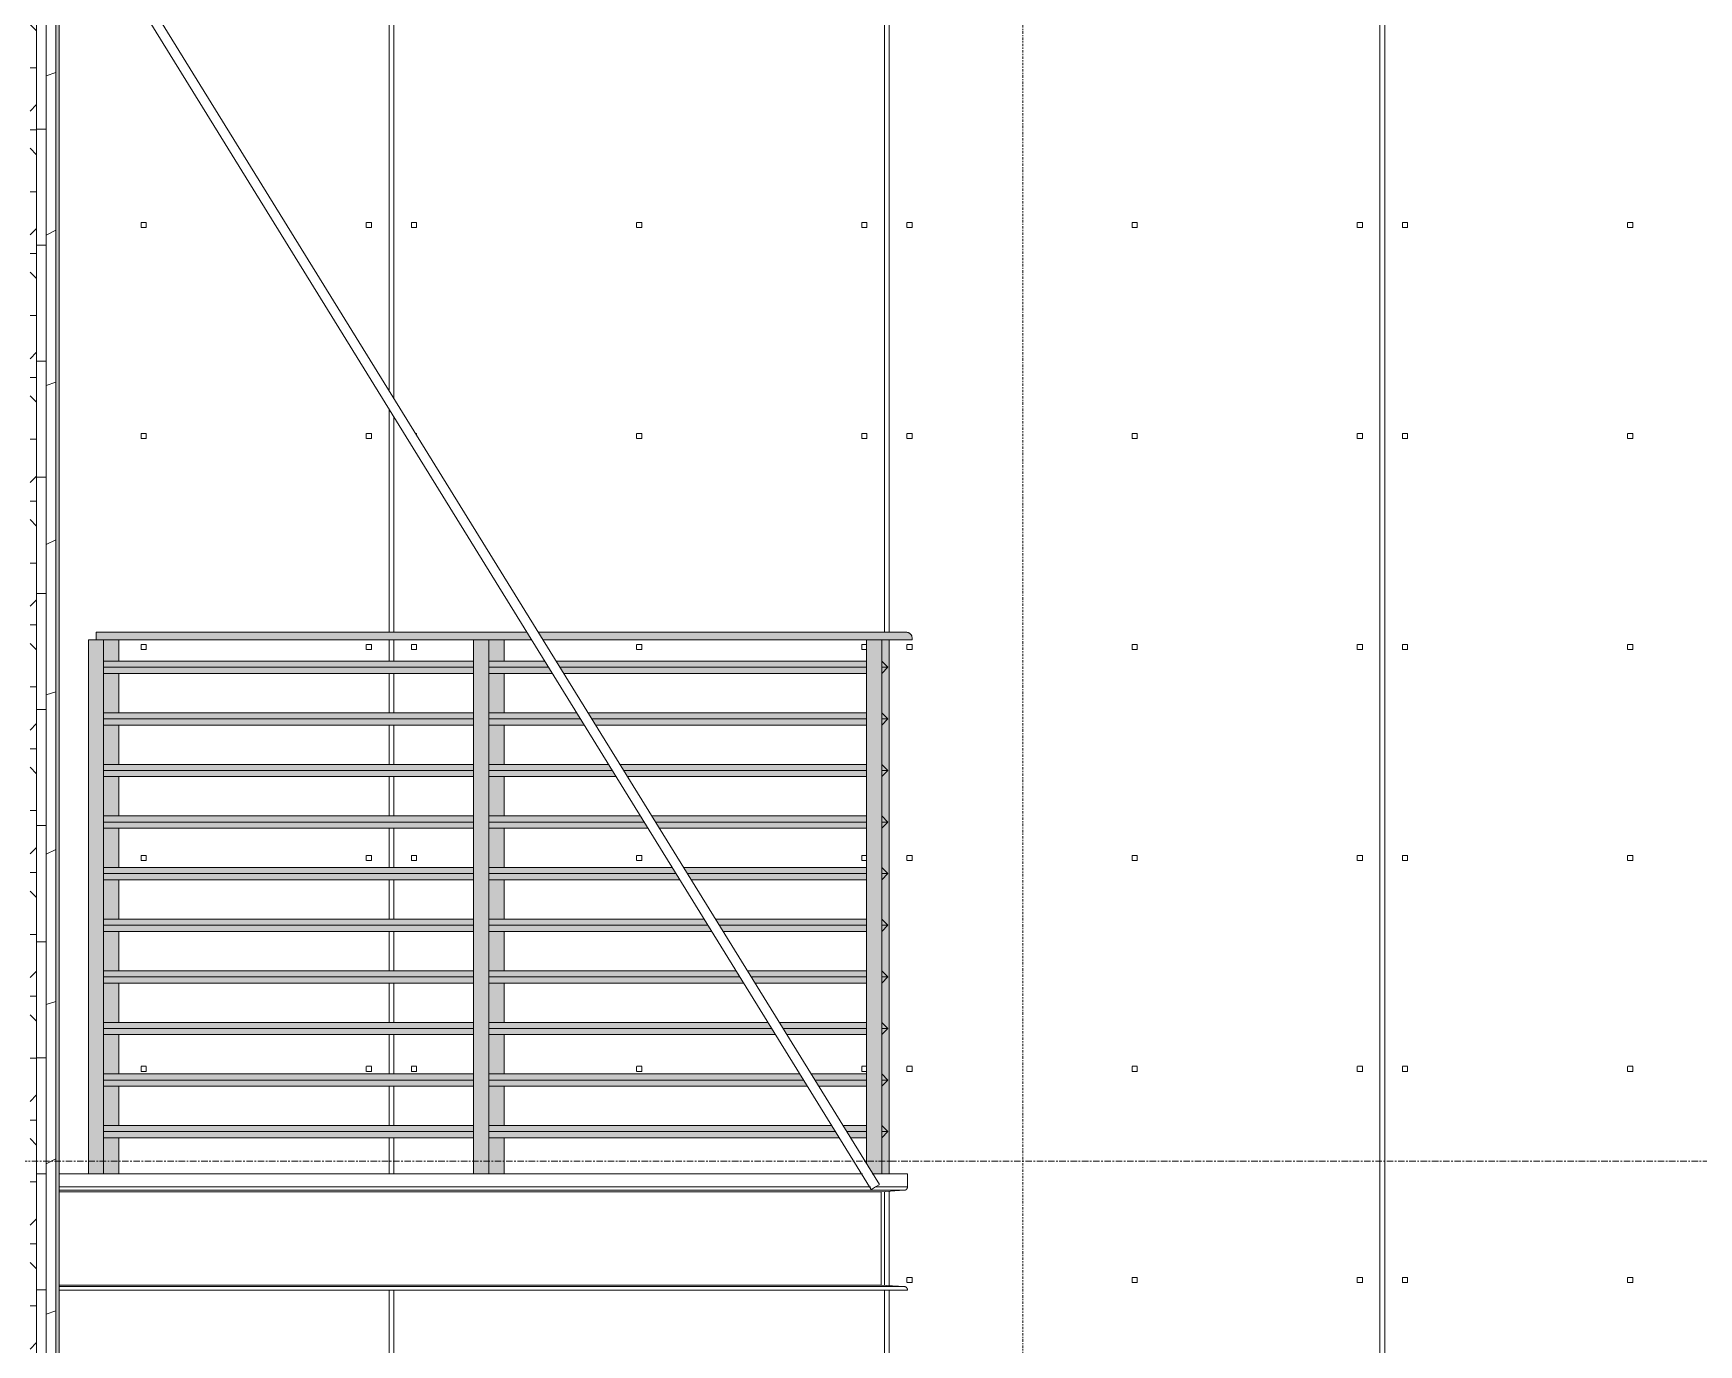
# Model space of a CAD drawing. Header units: inches. Extents: x 9661 to 16490, y -393 to 647.
# Drawn here: x 10848.9 to 10978, y 121.8 to 223.4 of the extents above; entities that cross this region are included whole.
import ezdxf

# ---------------------------------------------------------------- set-up
doc = ezdxf.new("R2010")
doc.units = ezdxf.units.IN
doc.header["$MEASUREMENT"] = 0
doc.linetypes.add('Dash Dot 3_16_', pattern=[0.3125, 0.1875, -0.0625, 0, -0.0625])
doc.linetypes.add('Grid Line 1_2_', pattern=[0.875, 0.5, -0.125, 0.125, -0.125])
for name, color, linetype, lineweight in [('A-ANNO-SYMB-1', 150, 'Dash Dot 3_16_', 9), ('A-FLOR-4', 55, 'Continuous', 9), ('A-FLOR-HRAL-1', 7, 'Continuous', 9), ('A-FLOR-HRAL-2', 55, 'Continuous', 9), ('A-FLOR-HRAL-4', 9, 'Continuous', 9), ('A-FLOR-LEVL-1', 51, 'Grid Line 1_2_', 9), ('A-WALL-11', 113, 'Continuous', 9), ('A-WALL-5', 55, 'Continuous', 9), ('A-WALL-7', 251, 'Continuous', 5), ('A-WALL-PATT-1', 55, 'Continuous', 9), ('A-WALL-PATT-2', 45, 'Continuous', 9), ('S-BEAM-3', 55, 'Continuous', 9)]:
    doc.layers.add(name, color=color, linetype=linetype, lineweight=lineweight)

# ---------------------------------------------------------------- blocks, each defined once
blk = doc.blocks.new('Railing - Baluster_01-2700443-BUILDING SECTION - EAST_WEST - LOOKING NORTH')
at = {"layer": 'A-FLOR-HRAL-4'}
h = blk.add_hatch(color=256, dxfattribs=at)
h.paths.add_polyline_path([(12151.4, 267), (12152.58, 267), (12152.58, 269.8), (12151.4, 269.8)], flags=0)
h.paths.add_polyline_path([(12151.4, 270.75), (12152.58, 270.75), (12152.58, 273.8), (12151.4, 273.8)], flags=0)
h.paths.add_polyline_path([(12152.58, 274.75), (12152.58, 277.8), (12151.4, 277.8), (12151.4, 274.75)], flags=0)
h.paths.add_polyline_path([(12151.4, 278.75), (12152.58, 278.75), (12152.58, 281.8), (12151.4, 281.8)], flags=0)
h.paths.add_polyline_path([(12151.4, 282.75), (12152.58, 282.75), (12152.58, 285.8), (12151.4, 285.8)], flags=0)
h.paths.add_polyline_path([(12152.58, 286.75), (12152.58, 289.8), (12151.4, 289.8), (12151.4, 286.75)], flags=0)
h.paths.add_polyline_path([(12151.4, 290.75), (12152.58, 290.75), (12152.58, 293.8), (12151.4, 293.8)], flags=0)
h.paths.add_polyline_path([(12151.4, 294.75), (12152.58, 294.75), (12152.58, 297.8), (12151.4, 297.8)], flags=0)
h.paths.add_polyline_path([(12151.4, 298.75), (12152.58, 298.75), (12152.58, 301.8), (12151.4, 301.8), (12151.4, 299.64)], flags=0)
h.paths.add_polyline_path([(12152.58, 302.75), (12152.58, 305.8), (12151.4, 305.8), (12151.4, 302.75), (12151.97, 302.75)], flags=0)
h.paths.add_polyline_path([(12152.58, 306.75), (12152.58, 308.4), (12151.4, 308.4), (12151.4, 306.75), (12151.97, 306.75)], flags=0)
at = {"layer": 'A-FLOR-HRAL-2'}
for p, q in [((12152.58, 308.4), (12152.58, 306.75)), ((12152.58, 305.8), (12152.58, 302.75)), ((12152.58, 301.8), (12152.58, 298.75)), ((12152.58, 297.8), (12152.58, 294.75)), ((12152.58, 293.8), (12152.58, 290.75)), ((12152.58, 289.8), (12152.58, 286.75)), ((12152.58, 285.8), (12152.58, 282.75)), ((12152.58, 281.8), (12152.58, 278.75)), ((12152.58, 277.8), (12152.58, 274.75)), ((12152.58, 273.8), (12152.58, 270.75)), ((12152.58, 269.8), (12152.58, 267))]:
    blk.add_line(p, q, dxfattribs=at)
blk = doc.blocks.new('Railing - Baluster_01-V124-BUILDING SECTION - EAST_WEST - LOOKING NORTH')
at = {"layer": 'A-FLOR-HRAL-4'}
blk.add_hatch(color=256, dxfattribs=at).paths.add_polyline_path([(12182.43, 267), (12182.43, 308.4), (12181.84, 308.4), (12181.84, 306.75), (12182.31, 306.28), (12181.84, 305.8), (12181.84, 302.75), (12182.31, 302.28), (12181.84, 301.8), (12181.84, 298.75), (12182.31, 298.28), (12181.84, 297.8), (12181.84, 294.75), (12182.31, 294.28), (12181.84, 293.8), (12181.84, 290.75), (12182.31, 290.28), (12181.84, 289.8), (12181.84, 286.75), (12182.31, 286.28), (12181.84, 285.8), (12181.84, 282.75), (12182.31, 282.28), (12181.84, 281.8), (12181.84, 278.75), (12182.31, 278.28), (12181.84, 277.8), (12181.84, 274.75), (12182.31, 274.28), (12181.84, 273.8), (12181.84, 270.75), (12182.31, 270.28), (12181.84, 269.8), (12181.84, 267), (12182.31, 267)], flags=0)
at = {"layer": 'A-FLOR-HRAL-2'}
blk.add_line((12182.43, 267), (12182.43, 308.4), dxfattribs=at)
blk = doc.blocks.new('Railing - Baluster_01-V125-BUILDING SECTION - EAST_WEST - LOOKING NORTH')
at = {"layer": 'A-FLOR-HRAL-4'}
blk.add_hatch(color=256, dxfattribs=at).paths.add_polyline_path([(12151.4, 267), (12151.4, 308.4), (12150.21, 308.4), (12150.21, 267)], flags=0)
at = {"layer": 'A-FLOR-HRAL-2'}
for p, q in [((12150.21, 267), (12150.21, 308.4)), ((12151.4, 308.4), (12151.4, 267))]:
    blk.add_line(p, q, dxfattribs=at)
blk = doc.blocks.new('Railing - Baluster_01-V126-BUILDING SECTION - EAST_WEST - LOOKING NORTH')
at = {"layer": 'A-FLOR-HRAL-4'}
blk.add_hatch(color=256, dxfattribs=at).paths.add_polyline_path([(12181.51, 267), (12181.84, 267), (12181.84, 308.4), (12180.66, 308.4), (12180.66, 267.82), (12181.19, 267), (12181.43, 267)], flags=0)
at = {"layer": 'A-FLOR-HRAL-2'}
for p, q in [((12180.66, 267.82), (12180.66, 308.4)), ((12181.84, 308.4), (12181.84, 267))]:
    blk.add_line(p, q, dxfattribs=at)
blk = doc.blocks.new('Railing - Baluster_01-V127-BUILDING SECTION - EAST_WEST - LOOKING NORTH')
at = {"layer": 'A-FLOR-HRAL-4'}
blk.add_hatch(color=256, dxfattribs=at).paths.add_polyline_path([(12121.54, 267), (12121.54, 308.4), (12120.36, 308.4), (12120.36, 267)], flags=0)
at = {"layer": 'A-FLOR-HRAL-2'}
for p, q in [((12120.36, 267), (12120.36, 308.4)), ((12120.95, 308.4), (12120.36, 308.4)), ((12121.54, 308.4), (12121.54, 267))]:
    blk.add_line(p, q, dxfattribs=at)
blk = doc.blocks.new('Railing - Railing-3287219-BUILDING SECTION - EAST_WEST - LOOKING NORTH')
at = {"layer": 'A-FLOR-HRAL-1'}
h = blk.add_hatch(color=256, dxfattribs=at)
h.paths.add_polyline_path([(10914.64, 176.53), (10917, 176.53), (10916.94, 176.76), (10916.77, 176.94), (10916.53, 177), (10888.05, 176.96), (10888.31, 176.53), (10914.05, 176.53)], flags=0)
h.paths.add_polyline_path([(10855.52, 176.53), (10887.43, 176.53), (10887.14, 177), (10853.75, 176.98), (10853.75, 176.53), (10854.34, 176.53)], flags=0)
h = blk.add_hatch(color=256, dxfattribs=at)
h.paths.add_polyline_path([(10915.23, 176.4), (10917, 176.4), (10917, 176.53), (10888.31, 176.53), (10888.39, 176.4), (10914.64, 176.4)], flags=0)
h.paths.add_polyline_path([(10860.56, 176.4), (10887.51, 176.4), (10887.43, 176.53), (10853.75, 176.53), (10853.75, 176.4), (10855.63, 176.4)], flags=0)
h = blk.add_hatch(color=256, dxfattribs=at)
h.paths.add_polyline_path([(10855.52, 174.28), (10883.01, 174.28), (10883.01, 174.75), (10854.34, 174.75), (10854.34, 174.28)], flags=0)
h.paths.add_polyline_path([(10915.11, 174.28), (10914.64, 174.75), (10914.64, 174.28)], flags=0)
h.paths.add_polyline_path([(10900, 174.28), (10913.46, 174.28), (10913.46, 174.75), (10889.41, 174.75), (10889.71, 174.28), (10890.14, 174.28)], flags=0)
h.paths.add_polyline_path([(10885.21, 174.28), (10888.82, 174.28), (10888.53, 174.75), (10884.2, 174.75), (10884.2, 174.28)], flags=0)
h = blk.add_hatch(color=256, dxfattribs=at)
h.paths.add_polyline_path([(10914.64, 173.8), (10915.11, 174.28), (10914.64, 174.28)], flags=0)
h.paths.add_polyline_path([(10854.34, 173.8), (10883.01, 173.8), (10883.01, 174.28), (10854.34, 174.28), (10854.34, 174.02)], flags=0)
h.paths.add_polyline_path([(10900, 173.8), (10913.46, 173.8), (10913.46, 174.28), (10889.71, 174.28), (10890, 173.8), (10890.14, 173.8)], flags=0)
h.paths.add_polyline_path([(10889.12, 173.8), (10888.82, 174.28), (10884.2, 174.28), (10884.2, 173.8), (10885.38, 173.8)], flags=0)
h = blk.add_hatch(color=256, dxfattribs=at)
h.paths.add_polyline_path([(10884.2, 170.28), (10891.29, 170.28), (10891, 170.75), (10884.2, 170.75)], flags=0)
h.paths.add_polyline_path([(10915.11, 170.28), (10914.64, 170.75), (10914.64, 170.28)], flags=0)
h.paths.add_polyline_path([(10900, 170.28), (10913.46, 170.28), (10913.46, 170.75), (10891.88, 170.75), (10892.18, 170.28)], flags=0)
h.paths.add_polyline_path([(10854.34, 170.28), (10883.01, 170.28), (10883.01, 170.75), (10854.34, 170.75)], flags=0)
h = blk.add_hatch(color=256, dxfattribs=at)
h.paths.add_polyline_path([(10885.38, 169.8), (10891.59, 169.8), (10891.29, 170.28), (10884.2, 170.28), (10884.2, 169.8)], flags=0)
h.paths.add_polyline_path([(10914.64, 169.8), (10915.11, 170.28), (10914.64, 170.28)], flags=0)
h.paths.add_polyline_path([(10855.52, 169.8), (10883.01, 169.8), (10883.01, 170.28), (10854.34, 170.28), (10854.34, 169.8)], flags=0)
h.paths.add_polyline_path([(10913.46, 169.8), (10913.46, 170.28), (10892.18, 170.28), (10892.47, 169.8), (10900, 169.8)], flags=0)
h = blk.add_hatch(color=256, dxfattribs=at)
h.paths.add_polyline_path([(10885.38, 166.28), (10893.76, 166.28), (10893.47, 166.75), (10884.2, 166.75), (10884.2, 166.28)], flags=0)
h.paths.add_polyline_path([(10854.34, 166.28), (10883.01, 166.28), (10883.01, 166.75), (10854.34, 166.75)], flags=0)
h.paths.add_polyline_path([(10913.46, 166.28), (10913.46, 166.75), (10894.35, 166.75), (10894.65, 166.28), (10900, 166.28)], flags=0)
h.paths.add_polyline_path([(10915.11, 166.28), (10914.64, 166.75), (10914.64, 166.28)], flags=0)
h = blk.add_hatch(color=256, dxfattribs=at)
h.paths.add_polyline_path([(10900, 165.8), (10913.46, 165.8), (10913.46, 166.28), (10894.65, 166.28), (10894.94, 165.8)], flags=0)
h.paths.add_polyline_path([(10854.34, 165.8), (10883.01, 165.8), (10883.01, 166.28), (10854.34, 166.28)], flags=0)
h.paths.add_polyline_path([(10914.64, 165.8), (10915.11, 166.28), (10914.64, 166.28)], flags=0)
h.paths.add_polyline_path([(10894.06, 165.8), (10893.76, 166.28), (10884.2, 166.28), (10884.2, 165.8), (10885.38, 165.8)], flags=0)
h = blk.add_hatch(color=256, dxfattribs=at)
h.paths.add_polyline_path([(10885.38, 162.28), (10896.24, 162.28), (10895.94, 162.75), (10884.2, 162.75), (10884.2, 162.28)], flags=0)
h.paths.add_polyline_path([(10854.34, 162.28), (10883.01, 162.28), (10883.01, 162.75), (10854.34, 162.75)], flags=0)
h.paths.add_polyline_path([(10913.46, 162.28), (10913.46, 162.75), (10896.82, 162.75), (10897.12, 162.28), (10900, 162.28)], flags=0)
h.paths.add_polyline_path([(10915.11, 162.28), (10914.64, 162.75), (10914.64, 162.28)], flags=0)
h = blk.add_hatch(color=256, dxfattribs=at)
h.paths.add_polyline_path([(10900, 161.8), (10913.46, 161.8), (10913.46, 162.28), (10897.12, 162.28), (10897.41, 161.8)], flags=0)
h.paths.add_polyline_path([(10854.34, 161.8), (10883.01, 161.8), (10883.01, 162.28), (10854.34, 162.28)], flags=0)
h.paths.add_polyline_path([(10914.64, 161.8), (10915.11, 162.28), (10914.64, 162.28)], flags=0)
h.paths.add_polyline_path([(10896.53, 161.8), (10896.24, 162.28), (10884.2, 162.28), (10884.2, 161.8), (10885.38, 161.8)], flags=0)
h = blk.add_hatch(color=256, dxfattribs=at)
h.paths.add_polyline_path([(10885.38, 158.28), (10898.71, 158.28), (10898.41, 158.75), (10884.2, 158.75), (10884.2, 158.28)], flags=0)
h.paths.add_polyline_path([(10854.34, 158.28), (10883.01, 158.28), (10883.01, 158.75), (10854.34, 158.75)], flags=0)
h.paths.add_polyline_path([(10913.46, 158.28), (10913.46, 158.75), (10899.29, 158.75), (10899.59, 158.28), (10900, 158.28)], flags=0)
h.paths.add_polyline_path([(10915.11, 158.28), (10914.64, 158.75), (10914.64, 158.28)], flags=0)
h = blk.add_hatch(color=256, dxfattribs=at)
h.paths.add_polyline_path([(10854.34, 157.8), (10883.01, 157.8), (10883.01, 158.28), (10854.34, 158.28)], flags=0)
h.paths.add_polyline_path([(10913.46, 157.8), (10913.46, 158.28), (10899.59, 158.28), (10899.88, 157.8), (10900, 157.8)], flags=0)
h.paths.add_polyline_path([(10914.64, 157.8), (10915.11, 158.28), (10914.64, 158.28)], flags=0)
h.paths.add_polyline_path([(10899, 157.8), (10898.71, 158.28), (10884.2, 158.28), (10884.2, 157.8), (10885.38, 157.8)], flags=0)
h = blk.add_hatch(color=256, dxfattribs=at)
h.paths.add_polyline_path([(10854.34, 154.28), (10883.01, 154.28), (10883.01, 154.75), (10854.34, 154.75)], flags=0)
h.paths.add_polyline_path([(10913.46, 154.28), (10913.46, 154.75), (10901.77, 154.75), (10902.06, 154.28)], flags=0)
h.paths.add_polyline_path([(10900, 154.28), (10901.18, 154.28), (10900.88, 154.75), (10884.2, 154.75), (10884.2, 154.28), (10885.38, 154.28)], flags=0)
h.paths.add_polyline_path([(10915.11, 154.28), (10914.64, 154.75), (10914.64, 154.28)], flags=0)
h = blk.add_hatch(color=256, dxfattribs=at)
h.paths.add_polyline_path([(10902.35, 153.8), (10913.46, 153.8), (10913.46, 154.28), (10902.06, 154.28)], flags=0)
h.paths.add_polyline_path([(10854.34, 153.8), (10883.01, 153.8), (10883.01, 154.28), (10854.34, 154.28)], flags=0)
h.paths.add_polyline_path([(10900, 153.8), (10901.47, 153.8), (10901.18, 154.28), (10884.2, 154.28), (10884.2, 153.8), (10885.38, 153.8)], flags=0)
h.paths.add_polyline_path([(10914.64, 153.8), (10915.11, 154.28), (10914.64, 154.28)], flags=0)
h = blk.add_hatch(color=256, dxfattribs=at)
h.paths.add_polyline_path([(10855.52, 150.28), (10883.01, 150.28), (10883.01, 150.75), (10854.34, 150.75), (10854.34, 150.28)], flags=0)
h.paths.add_polyline_path([(10913.46, 150.28), (10913.46, 150.75), (10904.24, 150.75), (10904.53, 150.28)], flags=0)
h.paths.add_polyline_path([(10900, 150.28), (10903.65, 150.28), (10903.35, 150.75), (10884.2, 150.75), (10884.2, 150.28), (10885.38, 150.28)], flags=0)
h.paths.add_polyline_path([(10915.11, 150.28), (10914.64, 150.75), (10914.64, 150.28)], flags=0)
h = blk.add_hatch(color=256, dxfattribs=at)
h.paths.add_polyline_path([(10904.82, 149.8), (10913.46, 149.8), (10913.46, 150.28), (10904.53, 150.28)], flags=0)
h.paths.add_polyline_path([(10855.52, 149.8), (10883.01, 149.8), (10883.01, 150.28), (10854.34, 150.28), (10854.34, 149.8)], flags=0)
h.paths.add_polyline_path([(10900, 149.8), (10903.94, 149.8), (10903.65, 150.28), (10884.2, 150.28), (10884.2, 149.8), (10885.38, 149.8)], flags=0)
h.paths.add_polyline_path([(10914.64, 149.8), (10915.11, 150.28), (10914.64, 150.28)], flags=0)
h = blk.add_hatch(color=256, dxfattribs=at)
h.paths.add_polyline_path([(10854.34, 146.28), (10883.01, 146.28), (10883.01, 146.75), (10854.34, 146.75)], flags=0)
h.paths.add_polyline_path([(10913.46, 146.28), (10913.46, 146.75), (10906.71, 146.75), (10907, 146.28)], flags=0)
h.paths.add_polyline_path([(10900, 146.28), (10906.12, 146.28), (10905.82, 146.75), (10884.2, 146.75), (10884.2, 146.28), (10885.38, 146.28)], flags=0)
h.paths.add_polyline_path([(10915.11, 146.28), (10914.64, 146.75), (10914.64, 146.28)], flags=0)
h = blk.add_hatch(color=256, dxfattribs=at)
h.paths.add_polyline_path([(10913.46, 145.8), (10913.46, 146.28), (10907, 146.28), (10907.29, 145.8)], flags=0)
h.paths.add_polyline_path([(10854.34, 145.8), (10883.01, 145.8), (10883.01, 146.28), (10854.34, 146.28)], flags=0)
h.paths.add_polyline_path([(10906.41, 145.8), (10906.12, 146.28), (10884.2, 146.28), (10884.2, 145.8), (10900, 145.8)], flags=0)
h.paths.add_polyline_path([(10914.64, 145.8), (10915.11, 146.28), (10914.64, 146.28)], flags=0)
h = blk.add_hatch(color=256, dxfattribs=at)
h.paths.add_polyline_path([(10900, 142.28), (10908.59, 142.28), (10908.3, 142.75), (10884.2, 142.75), (10884.2, 142.28), (10885.38, 142.28)], flags=0)
h.paths.add_polyline_path([(10854.34, 142.28), (10883.01, 142.28), (10883.01, 142.75), (10854.34, 142.75)], flags=0)
h.paths.add_polyline_path([(10913.46, 142.28), (10913.46, 142.75), (10909.18, 142.75), (10909.47, 142.28), (10909.85, 142.28)], flags=0)
h.paths.add_polyline_path([(10915.11, 142.28), (10914.64, 142.75), (10914.64, 142.28)], flags=0)
h = blk.add_hatch(color=256, dxfattribs=at)
h.paths.add_polyline_path([(10909.85, 141.8), (10913.46, 141.8), (10913.46, 142.28), (10909.47, 142.28), (10909.76, 141.8)], flags=0)
h.paths.add_polyline_path([(10854.34, 141.8), (10883.01, 141.8), (10883.01, 142.28), (10854.34, 142.28)], flags=0)
h.paths.add_polyline_path([(10914.64, 141.8), (10915.11, 142.28), (10914.64, 142.28)], flags=0)
h.paths.add_polyline_path([(10885.38, 141.8), (10908.88, 141.8), (10908.59, 142.28), (10884.2, 142.28), (10884.2, 141.8)], flags=0)
h = blk.add_hatch(color=256, dxfattribs=at)
h.paths.add_polyline_path([(10884.2, 138.28), (10911.06, 138.28), (10910.77, 138.75), (10884.2, 138.75)], flags=0)
h.paths.add_polyline_path([(10854.34, 138.28), (10883.01, 138.28), (10883.01, 138.75), (10854.34, 138.75)], flags=0)
h.paths.add_polyline_path([(10913.46, 138.28), (10913.46, 138.75), (10911.65, 138.75), (10911.94, 138.28)], flags=0)
h.paths.add_polyline_path([(10915.11, 138.28), (10914.64, 138.75), (10914.64, 138.28)], flags=0)
h = blk.add_hatch(color=256, dxfattribs=at)
h.paths.add_polyline_path([(10900, 137.8), (10911.35, 137.8), (10911.06, 138.28), (10884.2, 138.28), (10884.2, 137.8), (10885.38, 137.8)], flags=0)
h.paths.add_polyline_path([(10855.52, 137.8), (10883.01, 137.8), (10883.01, 138.28), (10854.34, 138.28), (10854.34, 137.8)], flags=0)
h.paths.add_polyline_path([(10914.64, 137.8), (10915.11, 138.28), (10914.64, 138.28), (10914.64, 138.13)], flags=0)
h.paths.add_polyline_path([(10913.46, 137.8), (10913.46, 138.28), (10911.94, 138.28), (10912.23, 137.8)], flags=0)
at = {"layer": 'A-FLOR-HRAL-2'}
for p, q in [((10887.16, 177), (10853.75, 177)), ((10853.75, 176.53), (10853.75, 177)), ((10916.53, 177), (10888.01, 177)), ((10853.75, 176.4), (10853.75, 176.53)), ((10887.52, 176.4), (10853.75, 176.4)), ((10917, 176.4), (10888.38, 176.4)), ((10917, 176.4), (10917, 176.53)), ((10854.34, 174.75), (10883.01, 174.75)), ((10883.01, 174.28), (10854.34, 174.28)), ((10884.2, 174.75), (10888.53, 174.75)), ((10888.82, 174.28), (10884.2, 174.28)), ((10889.41, 174.75), (10913.46, 174.75)), ((10913.46, 174.28), (10889.7, 174.28)), ((10915.11, 174.28), (10914.64, 174.75)), ((10914.64, 173.8), (10915.11, 174.28)), ((10915.11, 174.28), (10914.64, 174.28)), ((10883.01, 173.8), (10854.34, 173.8)), ((10889.12, 173.8), (10884.2, 173.8)), ((10913.46, 173.8), (10889.99, 173.8)), ((10854.34, 170.75), (10883.01, 170.75)), ((10884.2, 170.75), (10891, 170.75)), ((10891.88, 170.75), (10913.46, 170.75)), ((10915.11, 170.28), (10914.64, 170.75)), ((10883.01, 170.28), (10854.34, 170.28)), ((10883.01, 169.8), (10854.34, 169.8)), ((10891.29, 170.28), (10884.2, 170.28)), ((10891.59, 169.8), (10884.2, 169.8)), ((10913.46, 170.28), (10892.17, 170.28)), ((10913.46, 169.8), (10892.46, 169.8)), ((10914.64, 169.8), (10915.11, 170.28)), ((10915.11, 170.28), (10914.64, 170.28)), ((10854.34, 166.75), (10883.01, 166.75)), ((10884.2, 166.75), (10893.47, 166.75)), ((10894.35, 166.75), (10913.46, 166.75)), ((10915.11, 166.28), (10914.64, 166.75)), ((10883.01, 166.28), (10854.34, 166.28)), ((10883.01, 165.8), (10854.34, 165.8)), ((10893.76, 166.28), (10884.2, 166.28)), ((10894.06, 165.8), (10884.2, 165.8)), ((10913.46, 166.28), (10894.64, 166.28)), ((10913.46, 165.8), (10894.93, 165.8)), ((10914.64, 165.8), (10915.11, 166.28)), ((10915.11, 166.28), (10914.64, 166.28)), ((10854.34, 162.75), (10883.01, 162.75)), ((10884.2, 162.75), (10895.94, 162.75)), ((10896.82, 162.75), (10913.46, 162.75)), ((10915.11, 162.28), (10914.64, 162.75)), ((10883.01, 162.28), (10854.34, 162.28)), ((10883.01, 161.8), (10854.34, 161.8)), ((10896.24, 162.28), (10884.2, 162.28)), ((10896.53, 161.8), (10884.2, 161.8)), ((10913.46, 162.28), (10897.11, 162.28)), ((10913.46, 161.8), (10897.4, 161.8)), ((10914.64, 161.8), (10915.11, 162.28)), ((10915.11, 162.28), (10914.64, 162.28)), ((10854.34, 158.75), (10883.01, 158.75)), ((10883.01, 158.28), (10854.34, 158.28)), ((10883.01, 157.8), (10854.34, 157.8)), ((10884.2, 158.75), (10898.41, 158.75)), ((10898.71, 158.28), (10884.2, 158.28)), ((10899, 157.8), (10884.2, 157.8)), ((10899.29, 158.75), (10913.46, 158.75)), ((10913.46, 158.28), (10899.58, 158.28)), ((10913.46, 157.8), (10899.88, 157.8)), ((10915.11, 158.28), (10914.64, 158.75)), ((10914.64, 157.8), (10915.11, 158.28)), ((10915.11, 158.28), (10914.64, 158.28)), ((10854.34, 154.75), (10883.01, 154.75)), ((10883.01, 154.28), (10854.34, 154.28)), ((10883.01, 153.8), (10854.34, 153.8)), ((10884.2, 154.75), (10900.88, 154.75)), ((10901.18, 154.28), (10884.2, 154.28)), ((10901.47, 153.8), (10884.2, 153.8)), ((10901.76, 154.75), (10913.46, 154.75)), ((10913.46, 154.28), (10902.05, 154.28)), ((10913.46, 153.8), (10902.35, 153.8)), ((10915.11, 154.28), (10914.64, 154.75)), ((10914.64, 153.8), (10915.11, 154.28)), ((10915.11, 154.28), (10914.64, 154.28)), ((10854.34, 150.75), (10883.01, 150.75)), ((10883.01, 150.28), (10854.34, 150.28)), ((10883.01, 149.8), (10854.34, 149.8)), ((10884.2, 150.75), (10903.35, 150.75)), ((10903.65, 150.28), (10884.2, 150.28)), ((10903.94, 149.8), (10884.2, 149.8)), ((10904.23, 150.75), (10913.46, 150.75)), ((10913.46, 150.28), (10904.53, 150.28)), ((10913.46, 149.8), (10904.82, 149.8)), ((10915.11, 150.28), (10914.64, 150.75)), ((10914.64, 149.8), (10915.11, 150.28)), ((10915.11, 150.28), (10914.64, 150.28)), ((10854.34, 146.75), (10883.01, 146.75)), ((10883.01, 146.28), (10854.34, 146.28)), ((10884.2, 146.75), (10905.82, 146.75)), ((10906.12, 146.28), (10884.2, 146.28)), ((10906.7, 146.75), (10913.46, 146.75)), ((10913.46, 146.28), (10907, 146.28)), ((10915.11, 146.28), (10914.64, 146.75)), ((10914.64, 145.8), (10915.11, 146.28)), ((10915.11, 146.28), (10914.64, 146.28)), ((10883.01, 145.8), (10854.34, 145.8)), ((10906.41, 145.8), (10884.2, 145.8)), ((10913.46, 145.8), (10907.29, 145.8)), ((10854.34, 142.75), (10883.01, 142.75)), ((10883.01, 142.28), (10854.34, 142.28)), ((10884.2, 142.75), (10908.3, 142.75)), ((10908.59, 142.28), (10884.2, 142.28)), ((10909.18, 142.75), (10913.46, 142.75)), ((10913.46, 142.28), (10909.47, 142.28)), ((10915.11, 142.28), (10914.64, 142.75)), ((10914.64, 141.8), (10915.11, 142.28)), ((10915.11, 142.28), (10914.64, 142.28)), ((10883.01, 141.8), (10854.34, 141.8)), ((10908.88, 141.8), (10884.2, 141.8)), ((10913.46, 141.8), (10909.76, 141.8)), ((10854.34, 138.75), (10883.01, 138.75)), ((10883.01, 138.28), (10854.34, 138.28)), ((10884.2, 138.75), (10910.77, 138.75)), ((10911.06, 138.28), (10884.2, 138.28)), ((10911.65, 138.75), (10913.46, 138.75)), ((10913.46, 138.28), (10911.94, 138.28)), ((10915.11, 138.28), (10914.64, 138.75)), ((10914.64, 137.8), (10915.11, 138.28)), ((10915.11, 138.28), (10914.64, 138.28)), ((10883.01, 137.8), (10854.34, 137.8)), ((10911.35, 137.8), (10884.2, 137.8)), ((10913.46, 137.8), (10912.23, 137.8))]:
    blk.add_line(p, q, dxfattribs=at)
blk.add_open_spline([(10917, 176.53), (10917, 176.57), (10916.99, 176.63), (10916.97, 176.71), (10916.94, 176.76), (10916.91, 176.81), (10916.88, 176.84), (10916.86, 176.87), (10916.82, 176.9), (10916.77, 176.93), (10916.74, 176.95), (10916.7, 176.97), (10916.63, 176.99), (10916.57, 177), (10916.53, 177)], degree=3, knots=[0, 0, 0, 0, 0.166667, 0.25, 0.333333, 0.416667, 0.458333, 0.5, 0.583333, 0.666667, 0.708333, 0.75, 0.833333, 1, 1, 1, 1], dxfattribs=at)
for name, p in [('Railing - Baluster_01-V127-BUILDING SECTION - EAST_WEST - LOOKING NORTH', (-1267.2, -132)), ('Railing - Baluster_01-2700443-BUILDING SECTION - EAST_WEST - LOOKING NORTH', (-1297.05, -132)), ('Railing - Baluster_01-V125-BUILDING SECTION - EAST_WEST - LOOKING NORTH', (-1267.2, -132)), ('Railing - Baluster_01-2700443-BUILDING SECTION - EAST_WEST - LOOKING NORTH', (-1267.2, -132)), ('Railing - Baluster_01-V126-BUILDING SECTION - EAST_WEST - LOOKING NORTH', (-1267.2, -132)), ('Railing - Baluster_01-V124-BUILDING SECTION - EAST_WEST - LOOKING NORTH', (-1267.2, -132))]:
    blk.add_blockref(name, p)
blk = doc.blocks.new('Walls 24 - Walls 1-3287164-BUILDING SECTION - EAST_WEST - LOOKING NORTH')
at = {"layer": 'S-BEAM-3'}
for p, q in [((10852.38, 237.25), (10850.89, 237.25)), ((10852.38, 237.25), (10852.38, 234)), ((10914.47, 134.18), (10852.38, 234.71)), ((10852.38, 234), (10852.38, 230.75)), ((10852.38, 233.28), (10913.83, 133.79)), ((10850.89, 230.75), (10852.38, 230.75)), ((10914.15, 133.99), (10913.84, 133.8)), ((10914.43, 134.16), (10914.15, 133.99))]:
    blk.add_line(p, q, dxfattribs=at)
blk = doc.blocks.new('Walls 28 - Walls 3-3287188-BUILDING SECTION - EAST_WEST - LOOKING NORTH')
at = {"layer": 'A-WALL-5'}
for p, q in [((10913.76, 134), (10850.89, 134)), ((10850.89, 133.73), (10916.37, 133.73)), ((10916.37, 133.73), (10850.89, 133.73)), ((10914.6, 133.61), (10850.89, 133.61)), ((10916.64, 134), (10914.17, 134)), ((10916.37, 133.73), (10914.6, 133.61)), ((10914.6, 133.61), (10914.6, 126.39)), ((10914.6, 126.39), (10850.89, 126.39)), ((10916.37, 126.27), (10850.89, 126.27)), ((10916.37, 126.27), (10850.89, 126.27)), ((10916.64, 126), (10850.89, 126)), ((10914.6, 126.39), (10916.37, 126.27))]:
    blk.add_line(p, q, dxfattribs=at)
for points, knots in [([(10916.64, 134), (10916.64, 133.98), (10916.63, 133.94), (10916.62, 133.9), (10916.6, 133.86), (10916.59, 133.84), (10916.57, 133.82), (10916.56, 133.8), (10916.54, 133.79), (10916.52, 133.77), (10916.5, 133.76), (10916.47, 133.75), (10916.43, 133.73), (10916.39, 133.73), (10916.37, 133.73)], [-1, -1, -1, -1, -0.833333, -0.75, -0.666667, -0.583333, -0.541667, -0.5, -0.416667, -0.375, -0.333333, -0.25, -0.166667, 0, 0, 0, 0]), ([(10916.37, 126.27), (10916.39, 126.27), (10916.43, 126.27), (10916.47, 126.25), (10916.5, 126.24), (10916.52, 126.23), (10916.54, 126.21), (10916.56, 126.2), (10916.57, 126.18), (10916.59, 126.16), (10916.6, 126.14), (10916.62, 126.1), (10916.63, 126.06), (10916.64, 126.02), (10916.64, 126)], [-1, -1, -1, -1, -0.833333, -0.75, -0.666667, -0.625, -0.583333, -0.5, -0.458333, -0.416667, -0.333333, -0.25, -0.166667, 0, 0, 0, 0])]:
    blk.add_open_spline(points, degree=3, knots=knots, dxfattribs=at)

msp = doc.modelspace()

# ---------------------------------------------------------------- hatches: boundary and pattern name
at = {"layer": 'A-WALL-7'}
h = msp.add_hatch(color=256, dxfattribs=at)
h.paths.add_polyline_path([(10850.7048, 109.25), (10850.8894, 109.2832), (10850.8894, 266), (10850.6394, 266), (10850.6394, 109.25)], flags=0)
h.paths.add_polyline_path([(10850.6394, 267), (10850.8894, 267), (10850.8894, 349.5), (10850.6394, 349.5), (10850.6394, 267.1111)], flags=0)
at = {"layer": 'A-WALL-PATT-1'}
h = msp.add_hatch(dxfattribs=at)
h.set_pattern_fill('FP_9', color=256, style=0, pattern_type=2)
h.set_pattern_definition([(0, (11262.14, 110.18), (-38.4, 120.375), [0.392, -38.007]), (0, (11262.14, 110.57), (-38.4, 120.375), [0.392, -38.007]), (0, (11262.14, 126.54), (-38.4, 120.375), [0.392, -38.007]), (0, (11262.14, 126.93), (-38.4, 120.375), [0.392, -38.007]), (0, (11262.14, 142.89), (-38.4, 120.375), [0.392, -38.007]), (0, (11262.14, 143.29), (-38.4, 120.375), [0.392, -38.007]), (0, (11262.14, 159.25), (-38.4, 120.375), [0.392, -38.007]), (0, (11262.14, 159.64), (-38.4, 120.375), [0.392, -38.007]), (0, (11262.14, 175.61), (-38.4, 120.375), [0.392, -38.007]), (0, (11262.14, 176), (-38.4, 120.375), [0.392, -38.007]), (0, (11262.14, 191.96), (-38.4, 120.375), [0.392, -38.007]), (0, (11262.14, 192.36), (-38.4, 120.375), [0.392, -38.007]), (0, (11262.14, 208.32), (-38.4, 120.375), [0.392, -38.007]), (0, (11262.14, 208.71), (-38.4, 120.375), [0.392, -38.007]), (0, (11262.14, 224.68), (-38.4, 120.375), [0.392, -38.007]), (0, (11262.14, 225.07), (-38.4, 120.375), [0.392, -38.007]), (0, (11279.59, 110.18), (-38.4, 120.375), [0.392, -38.007]), (0, (11279.59, 110.57), (-38.4, 120.375), [0.392, -38.007]), (0, (11279.59, 126.54), (-38.4, 120.375), [0.392, -38.007]), (0, (11279.59, 126.93), (-38.4, 120.375), [0.392, -38.007]), (0, (11279.59, 142.89), (-38.4, 120.375), [0.392, -38.007]), (0, (11279.59, 143.29), (-38.4, 120.375), [0.392, -38.007]), (0, (11279.59, 159.25), (-38.4, 120.375), [0.392, -38.007]), (0, (11279.59, 159.64), (-38.4, 120.375), [0.392, -38.007]), (0, (11279.59, 175.61), (-38.4, 120.375), [0.392, -38.007]), (0, (11279.59, 176), (-38.4, 120.375), [0.392, -38.007]), (0, (11279.59, 191.96), (-38.4, 120.375), [0.392, -38.007]), (0, (11279.59, 192.36), (-38.4, 120.375), [0.392, -38.007]), (0, (11279.59, 208.32), (-38.4, 120.375), [0.392, -38.007]), (0, (11279.59, 208.71), (-38.4, 120.375), [0.392, -38.007]), (0, (11279.59, 224.68), (-38.4, 120.375), [0.392, -38.007]), (0, (11279.59, 225.07), (-38.4, 120.375), [0.392, -38.007]), (0, (11297.04, 110.18), (-38.4, 120.375), [0.392, -38.007]), (0, (11297.04, 110.57), (-38.4, 120.375), [0.392, -38.007]), (0, (11297.04, 126.54), (-38.4, 120.375), [0.392, -38.007]), (0, (11297.04, 126.93), (-38.4, 120.375), [0.392, -38.007]), (0, (11297.04, 142.89), (-38.4, 120.375), [0.392, -38.007]), (0, (11297.04, 143.29), (-38.4, 120.375), [0.392, -38.007]), (0, (11297.04, 159.25), (-38.4, 120.375), [0.392, -38.007]), (0, (11297.04, 159.64), (-38.4, 120.375), [0.392, -38.007]), (0, (11297.04, 175.61), (-38.4, 120.375), [0.392, -38.007]), (0, (11297.04, 176), (-38.4, 120.375), [0.392, -38.007]), (0, (11297.04, 191.96), (-38.4, 120.375), [0.392, -38.007]), (0, (11297.04, 192.36), (-38.4, 120.375), [0.392, -38.007]), (0, (11297.04, 208.32), (-38.4, 120.375), [0.392, -38.007]), (0, (11297.04, 208.71), (-38.4, 120.375), [0.392, -38.007]), (0, (11297.04, 224.68), (-38.4, 120.375), [0.392, -38.007]), (0, (11297.04, 225.07), (-38.4, 120.375), [0.392, -38.007]), (90, (11260.402, 107.625), (-38.4, 2e-15), [120, -0.375]), (90, (11260.777, 107.625), (-38.4, 2e-15), [120, -0.375]), (90, (11262.143, 110.18), (-38.4, 2e-15), [0.392, -119.982]), (90, (11262.143, 126.536), (-38.4, 2e-15), [0.392, -119.982]), (90, (11262.143, 142.893), (-38.4, 2e-15), [0.392, -119.982]), (90, (11262.143, 159.25), (-38.4, 2e-15), [0.392, -119.982]), (90, (11262.143, 175.607), (-38.4, 2e-15), [0.392, -119.982]), (90, (11262.143, 191.964), (-38.4, 2e-15), [0.392, -119.982]), (90, (11262.143, 208.322), (-38.4, 2e-15), [0.392, -119.982]), (90, (11262.143, 224.68), (-38.4, 2e-15), [0.392, -119.982]), (90, (11262.536, 110.18), (-38.4, 2e-15), [0.392, -119.982]), (90, (11262.536, 126.536), (-38.4, 2e-15), [0.392, -119.982]), (90, (11262.536, 142.893), (-38.4, 2e-15), [0.392, -119.982]), (90, (11262.536, 159.25), (-38.4, 2e-15), [0.392, -119.982]), (90, (11262.536, 175.607), (-38.4, 2e-15), [0.392, -119.982]), (90, (11262.536, 191.964), (-38.4, 2e-15), [0.392, -119.982]), (90, (11262.536, 208.322), (-38.4, 2e-15), [0.392, -119.982]), (90, (11262.536, 224.68), (-38.4, 2e-15), [0.392, -119.982]), (90, (11279.593, 110.18), (-38.4, 2e-15), [0.392, -119.982]), (90, (11279.593, 126.536), (-38.4, 2e-15), [0.392, -119.982]), (90, (11279.593, 142.893), (-38.4, 2e-15), [0.392, -119.982]), (90, (11279.593, 159.25), (-38.4, 2e-15), [0.392, -119.982]), (90, (11279.593, 175.607), (-38.4, 2e-15), [0.392, -119.982]), (90, (11279.593, 191.964), (-38.4, 2e-15), [0.393, -119.983]), (90, (11279.593, 208.322), (-38.4, 2e-15), [0.392, -119.982]), (90, (11279.593, 224.68), (-38.4, 2e-15), [0.392, -119.982]), (90, (11279.986, 110.18), (-38.4, 2e-15), [0.392, -119.982]), (90, (11279.986, 126.536), (-38.4, 2e-15), [0.392, -119.982]), (90, (11279.986, 142.893), (-38.4, 2e-15), [0.392, -119.982]), (90, (11279.986, 159.25), (-38.4, 2e-15), [0.392, -119.982]), (90, (11279.986, 175.607), (-38.4, 2e-15), [0.392, -119.982]), (90, (11279.986, 191.964), (-38.4, 2e-15), [0.393, -119.983]), (90, (11279.986, 208.322), (-38.4, 2e-15), [0.392, -119.982]), (90, (11279.986, 224.68), (-38.4, 2e-15), [0.392, -119.982]), (90, (11297.043, 110.18), (-38.4, 2e-15), [0.392, -119.982]), (90, (11297.043, 126.536), (-38.4, 2e-15), [0.392, -119.982]), (90, (11297.043, 142.893), (-38.4, 2e-15), [0.392, -119.982]), (90, (11297.043, 159.25), (-38.4, 2e-15), [0.392, -119.982]), (90, (11297.043, 175.607), (-38.4, 2e-15), [0.392, -119.982]), (90, (11297.043, 191.964), (-38.4, 2e-15), [0.393, -119.983]), (90, (11297.043, 208.322), (-38.4, 2e-15), [0.392, -119.982]), (90, (11297.043, 224.68), (-38.4, 2e-15), [0.392, -119.982]), (90, (11297.436, 110.18), (-38.4, 2e-15), [0.392, -119.982]), (90, (11297.436, 126.536), (-38.4, 2e-15), [0.392, -119.982]), (90, (11297.436, 142.893), (-38.4, 2e-15), [0.392, -119.982]), (90, (11297.436, 159.25), (-38.4, 2e-15), [0.392, -119.982]), (90, (11297.436, 175.607), (-38.4, 2e-15), [0.392, -119.982]), (90, (11297.436, 191.964), (-38.4, 2e-15), [0.393, -119.983]), (90, (11297.436, 208.322), (-38.4, 2e-15), [0.392, -119.982]), (90, (11297.436, 224.68), (-38.4, 2e-15), [0.392, -119.982]), (180, (11298.8, 107.25), (-38.4, 120.375), [38.025, -0.375]), (180, (11298.8, 107.62), (-38.4, 120.375), [38.025, -0.375])])
h.paths.add_polyline_path([(11107.1769, 109.3167), (11107.1558, 225.9385), (11106.7378, 225.9385), (11106.7378, 149.5), (11068.7769, 149.5), (11068.7769, 225.9385), (10857.7972, 225.9385), (10888.0231, 177), (10916.6514, 176.9839), (10916.8632, 176.8616), (10916.9855, 176.6498), (10917.0016, 176.4048), (10915.2299, 176.4048), (10915.2299, 135), (10916.6394, 135), (10916.6028, 133.8635), (10916.5029, 133.7636), (10916.3664, 133.727), (10914.5964, 133.6094), (10914.5964, 126.3906), (10916.5029, 126.2364), (10916.6028, 126.1365), (10916.6301, 126), (10850.8894, 126), (10850.8894, 109.3167), (11104.2769, 109.3167)], flags=0)
h.paths.add_polyline_path([(10885.3766, 135), (10913.082, 135), (10911.3505, 137.8035), (10885.3766, 137.8035), (10885.3766, 136)], flags=0)
h.paths.add_polyline_path([(10855.5233, 135), (10883.0144, 135), (10883.0144, 137.8035), (10855.5233, 137.8035), (10855.5233, 136)], flags=0)
h.paths.add_polyline_path([(10853.161, 135), (10853.161, 176.4048), (10853.7516, 176.4048), (10853.7516, 177), (10887.1416, 177), (10856.9157, 225.9385), (10850.8894, 225.9385), (10850.8894, 135)], flags=0)
h.paths.add_polyline_path([(10913.4583, 135.818), (10913.4583, 137.8035), (10912.232, 137.8035)], flags=0)
h.paths.add_polyline_path([(10885.3766, 138.75), (10910.7659, 138.75), (10908.88, 141.8035), (10885.3766, 141.8035)], flags=0)
h.paths.add_polyline_path([(10855.5233, 138.75), (10883.0144, 138.75), (10883.0144, 141.8035), (10855.5233, 141.8035)], flags=0)
h.paths.add_polyline_path([(10913.4583, 138.75), (10913.4583, 141.8035), (10909.7615, 141.8035), (10911.6474, 138.75)], flags=0)
h.paths.add_polyline_path([(10909.8532, 142.75), (10913.4583, 142.75), (10913.4583, 145.8035), (10907.291, 145.8035), (10909.1769, 142.75)], flags=0)
h.paths.add_polyline_path([(10899.9951, 142.75), (10908.2954, 142.75), (10906.4095, 145.8035), (10885.3766, 145.8035), (10885.3766, 142.75)], flags=0)
h.paths.add_polyline_path([(10860.5629, 142.75), (10883.0144, 142.75), (10883.0144, 145.8035), (10855.5233, 145.8035), (10855.5233, 142.75)], flags=0)
h.paths.add_polyline_path([(10855.5233, 146.75), (10883.0144, 146.75), (10883.0144, 149.8035), (10855.5233, 149.8035), (10855.5233, 149.5)], flags=0)
h.paths.add_polyline_path([(10899.9951, 146.75), (10905.8249, 146.75), (10903.9389, 149.8035), (10885.3766, 149.8035), (10885.3766, 146.75)], flags=0)
h.paths.add_polyline_path([(10913.4583, 146.75), (10913.4583, 149.8035), (10904.8205, 149.8035), (10906.7064, 146.75)], flags=0)
h.paths.add_polyline_path([(10860.5629, 150.75), (10883.0144, 150.75), (10883.0144, 153.8035), (10855.5233, 153.8035), (10855.5233, 150.75)], flags=0)
h.paths.add_polyline_path([(10885.3766, 150.75), (10903.3543, 150.75), (10901.4684, 153.8035), (10885.3766, 153.8035)], flags=0)
h.paths.add_polyline_path([(10913.4583, 150.75), (10913.4583, 153.8035), (10902.3499, 153.8035), (10904.2359, 150.75)], flags=0)
h.paths.add_polyline_path([(10901.7653, 154.75), (10913.4583, 154.75), (10913.4583, 157.8035), (10899.8794, 157.8035), (10900.9456, 156.0773)], flags=0)
h.paths.add_polyline_path([(10900.8838, 154.75), (10898.9979, 157.8035), (10885.3766, 157.8035), (10885.3766, 154.75), (10899.9951, 154.75)], flags=0)
h.paths.add_polyline_path([(10860.5629, 154.75), (10883.0144, 154.75), (10883.0144, 157.8035), (10855.5233, 157.8035), (10855.5233, 154.75)], flags=0)
h.paths.add_polyline_path([(10899.9951, 158.75), (10913.4583, 158.75), (10913.4583, 161.8035), (10897.4089, 161.8035), (10899.2948, 158.75)], flags=0)
h.paths.add_polyline_path([(10898.4133, 158.75), (10896.5274, 161.8035), (10885.3766, 161.8035), (10885.3766, 158.75)], flags=0)
h.paths.add_polyline_path([(10855.5233, 158.75), (10883.0144, 158.75), (10883.0144, 161.8035), (10855.5233, 161.8035)], flags=0)
h.paths.add_polyline_path([(10855.5233, 162.75), (10883.0144, 162.75), (10883.0144, 165.8035), (10855.5233, 165.8035)], flags=0)
h.paths.add_polyline_path([(10885.3766, 162.75), (10895.9428, 162.75), (10894.0569, 165.8035), (10885.3766, 165.8035)], flags=0)
h.paths.add_polyline_path([(10899.9951, 162.75), (10913.4583, 162.75), (10913.4583, 165.8035), (10894.9384, 165.8035), (10896.8243, 162.75)], flags=0)
h.paths.add_polyline_path([(10885.3766, 166.75), (10893.4723, 166.75), (10891.5864, 169.8035), (10885.3766, 169.8035), (10885.3766, 168.0412)], flags=0)
h.paths.add_polyline_path([(10855.5233, 166.75), (10883.0144, 166.75), (10883.0144, 169.8035), (10855.5233, 169.8035), (10855.5233, 168.0412)], flags=0)
h.paths.add_polyline_path([(10899.9951, 166.75), (10913.4583, 166.75), (10913.4583, 169.8035), (10892.4679, 169.8035), (10894.3538, 166.75)], flags=0)
h.paths.add_polyline_path([(10891.8833, 170.75), (10913.4583, 170.75), (10913.4583, 173.8035), (10889.9974, 173.8035), (10890.137, 173.5773)], flags=0)
h.paths.add_polyline_path([(10860.5629, 170.75), (10883.0144, 170.75), (10883.0144, 173.8035), (10855.5233, 173.8035), (10855.5233, 170.75)], flags=0)
h.paths.add_polyline_path([(10890.137, 170.75), (10891.0018, 170.75), (10889.1158, 173.8035), (10885.3766, 173.8035), (10885.3766, 170.75)], flags=0)
h.paths.add_polyline_path([(10855.5233, 174.75), (10883.0144, 174.75), (10883.0144, 176.4048), (10855.5233, 176.4048)], flags=0)
h.paths.add_polyline_path([(10899.9951, 174.75), (10913.4583, 174.75), (10913.4583, 176.4048), (10888.3907, 176.4048), (10889.4128, 174.75), (10890.137, 174.75)], flags=0)
h.paths.add_polyline_path([(10885.3766, 174.75), (10888.5313, 174.75), (10887.5092, 176.4048), (10885.3766, 176.4048)], flags=0)
h.paths.add_polyline_path([(11247.1394, 227.2542), (11247.8894, 227.2542), (11247.8894, 230.75), (11246.0086, 230.75), (11246.0086, 233.2784), (11242.2878, 227.2542), (11247.1269, 227.2542)], flags=0)
h.paths.add_polyline_path([(11215.4531, 227.2542), (11241.4063, 227.2542), (11246.0086, 234.7057), (11246.0086, 237.25), (11247.8894, 237.25), (11247.8894, 258), (11182.8894, 258), (11182.926, 258.1365), (11183.0259, 258.2364), (11183.1624, 258.273), (11184.9324, 258.3906), (11184.9324, 265.6094), (11183.0259, 265.7636), (11182.926, 265.8635), (11182.8894, 266.0364), (11182.8894, 267), (11184.2988, 267), (11184.2988, 308.4048), (11182.5272, 308.4048), (11182.5433, 308.6498), (11182.6656, 308.8616), (11182.8774, 308.9839), (11182.9996, 309), (11211.5057, 309), (11235.285, 347.501), (11145.2019, 347.501), (11145.2019, 271), (11107.0535, 271), (11107.0535, 347.501), (11106.9894, 347.4993), (11106.9894, 228), (10856.54, 227.9741), (10856.9847, 227.2542), (11176.0209, 227.2542)], flags=0)
h.paths.add_polyline_path([(10856.1032, 227.2542), (10855.6338, 228), (10850.8894, 228), (10850.8894, 227.2542), (10855.6338, 227.2542)], flags=0)
h.paths.add_polyline_path([(11247.8894, 267), (11247.8894, 347.501), (11236.1655, 347.4993), (11212.3872, 309), (11245.7772, 308.9839), (11245.7772, 308.4048), (11246.3677, 308.4048), (11246.3677, 267)], flags=0)
h.paths.add_polyline_path([(11244.0055, 267), (11244.0055, 269.8035), (11216.5144, 269.8035), (11216.5144, 267), (11235.1692, 267)], flags=0)
h.paths.add_polyline_path([(11186.4468, 267), (11214.1522, 267), (11214.1522, 269.8035), (11188.1783, 269.8035), (11188.1355, 269.7341)], flags=0)
h.paths.add_polyline_path([(11186.0705, 267.818), (11187.2968, 269.8035), (11186.0705, 269.8035), (11186.0705, 269.7341)], flags=0)
h.paths.add_polyline_path([(11214.1522, 270.75), (11214.1522, 273.8035), (11190.6488, 273.8035), (11188.7629, 270.75), (11195.737, 270.75)], flags=0)
h.paths.add_polyline_path([(11244.0055, 270.75), (11244.0055, 273.8035), (11216.5144, 273.8035), (11216.5144, 270.75), (11235.1692, 270.75)], flags=0)
h.paths.add_polyline_path([(11187.8814, 270.75), (11189.7673, 273.8035), (11186.0705, 273.8035), (11186.0705, 270.75)], flags=0)
h.paths.add_polyline_path([(11244.0055, 274.75), (11244.0055, 277.8035), (11216.5144, 277.8035), (11216.5144, 274.75), (11235.1692, 274.75)], flags=0)
h.paths.add_polyline_path([(11214.1522, 274.75), (11214.1522, 277.8035), (11193.1193, 277.8035), (11191.2334, 274.75), (11195.737, 274.75)], flags=0)
h.paths.add_polyline_path([(11190.3519, 274.75), (11192.2378, 277.8035), (11186.0705, 277.8035), (11186.0705, 274.75)], flags=0)
h.paths.add_polyline_path([(11186.0705, 278.75), (11192.8224, 278.75), (11194.7083, 281.8035), (11186.0705, 281.8035)], flags=0)
h.paths.add_polyline_path([(11193.7039, 278.75), (11214.1522, 278.75), (11214.1522, 281.8035), (11195.5898, 281.8035)], flags=0)
h.paths.add_polyline_path([(11235.1692, 278.75), (11244.0055, 278.75), (11244.0055, 281.8035), (11216.5144, 281.8035), (11216.5144, 278.75)], flags=0)
h.paths.add_polyline_path([(11216.5144, 282.75), (11244.0055, 282.75), (11244.0055, 285.8035), (11216.5144, 285.8035)], flags=0)
h.paths.add_polyline_path([(11214.1522, 282.75), (11214.1522, 285.8035), (11198.0604, 285.8035), (11196.1744, 282.75)], flags=0)
h.paths.add_polyline_path([(11186.0705, 282.75), (11195.2929, 282.75), (11197.1788, 285.8035), (11186.0705, 285.8035)], flags=0)
h.paths.add_polyline_path([(11197.7634, 286.75), (11199.6494, 289.8035), (11186.0705, 289.8035), (11186.0705, 286.75), (11195.737, 286.75)], flags=0)
h.paths.add_polyline_path([(11216.5144, 286.75), (11244.0055, 286.75), (11244.0055, 289.8035), (11216.5144, 289.8035), (11216.5144, 287.6799)], flags=0)
h.paths.add_polyline_path([(11198.645, 286.75), (11214.1522, 286.75), (11214.1522, 289.8035), (11200.5309, 289.8035), (11199.2193, 287.6799)], flags=0)
h.paths.add_polyline_path([(11201.1155, 290.75), (11214.1522, 290.75), (11214.1522, 293.8035), (11203.0014, 293.8035)], flags=0)
h.paths.add_polyline_path([(11216.5144, 290.75), (11244.0055, 290.75), (11244.0055, 293.8035), (11216.5144, 293.8035)], flags=0)
h.paths.add_polyline_path([(11195.737, 290.75), (11200.234, 290.75), (11202.1199, 293.8035), (11186.0705, 293.8035), (11186.0705, 290.75)], flags=0)
h.paths.add_polyline_path([(11216.5144, 294.75), (11244.0055, 294.75), (11244.0055, 297.8035), (11216.5144, 297.8035)], flags=0)
h.paths.add_polyline_path([(11195.737, 294.75), (11202.7045, 294.75), (11204.5904, 297.8035), (11186.0705, 297.8035), (11186.0705, 294.75)], flags=0)
h.paths.add_polyline_path([(11203.586, 294.75), (11214.1522, 294.75), (11214.1522, 297.8035), (11205.4719, 297.8035)], flags=0)
h.paths.add_polyline_path([(11216.5144, 298.75), (11244.0055, 298.75), (11244.0055, 301.8035), (11216.5144, 301.8035)], flags=0)
h.paths.add_polyline_path([(11186.0705, 298.75), (11205.175, 298.75), (11207.0609, 301.8035), (11186.0705, 301.8035), (11186.0705, 299.6438)], flags=0)
h.paths.add_polyline_path([(11214.1522, 298.75), (11214.1522, 301.8035), (11207.9424, 301.8035), (11206.0565, 298.75)], flags=0)
h.paths.add_polyline_path([(11244.0055, 302.75), (11244.0055, 305.8035), (11216.5144, 305.8035), (11216.5144, 302.75), (11235.1692, 302.75)], flags=0)
h.paths.add_polyline_path([(11208.527, 302.75), (11214.1522, 302.75), (11214.1522, 305.8035), (11210.4129, 305.8035), (11210.3032, 305.6257)], flags=0)
h.paths.add_polyline_path([(11186.7347, 302.75), (11207.6455, 302.75), (11209.5314, 305.8035), (11186.0705, 305.8035), (11186.0705, 302.75)], flags=0)
h.paths.add_polyline_path([(11210.9975, 306.75), (11214.1522, 306.75), (11214.1522, 308.4048), (11212.0196, 308.4048)], flags=0)
h.paths.add_polyline_path([(11195.737, 306.75), (11210.116, 306.75), (11211.1381, 308.4048), (11186.0705, 308.4048), (11186.0705, 306.75), (11191.9672, 306.75)], flags=0)
h.paths.add_polyline_path([(11216.5144, 306.75), (11244.0055, 306.75), (11244.0055, 308.4048), (11216.5144, 308.4048)], flags=0)
h.paths.add_polyline_path([(11235.1692, 348.8167), (11236.0976, 348.8167), (11236.5197, 349.5), (10862.6469, 349.5), (10863.069, 348.8167), (11215.4531, 348.8167)], flags=0)
h.paths.add_polyline_path([(11246.9955, 348.8167), (11247.8894, 348.8167), (11247.8894, 349.5), (11237.4012, 349.5), (11236.9791, 348.8167), (11245.0273, 348.8167)], flags=0)
h.paths.add_polyline_path([(10860.5629, 348.8167), (10862.1875, 348.8167), (10861.7654, 349.5), (10850.8894, 349.5), (10850.8894, 348.8167), (10855.6338, 348.8167)], flags=0)
at = {"layer": 'A-WALL-PATT-2'}
h = msp.add_hatch(dxfattribs=at)
h.set_pattern_fill('FP_4', color=256, style=0, pattern_type=2)
h.set_pattern_definition([(0, (10995.947, 72), (0, 4.798), []), (315, (10995.947, 72), (4.798427, 0), [6.786, -6.786]), (45, (10995.947, 72), (4.798427, 0), [6.786, -6.786])])
h.paths.add_polyline_path([(10848.6394, 110), (10849.1394, 110), (10849.1394, 349.5), (10848.6394, 349.5), (10848.6394, 111.75)], flags=0)
h = msp.add_hatch(dxfattribs=at)
h.set_pattern_fill('FP_7', color=256, style=0, pattern_type=2)
h.set_pattern_definition([(0, (10995.947, 72), (0, 9), []), (90, (10995.947, 72), (-9, 6e-16), [])])
h.paths.add_polyline_path([(10849.8894, 110), (10849.8894, 349.5), (10849.1394, 349.5), (10849.1394, 110)], flags=0)
h = msp.add_hatch(dxfattribs=at)
h.set_pattern_fill('FP_6', color=256, style=0, pattern_type=2)
h.set_pattern_definition([(216.87, (11005.547, 96), (71.999914, 48.00013), [12, -108]), (206.565, (11019.947, 88.8), (-23.99974, -23.9997), [26.833, -26.833]), (198.435, (11019.947, 76.8), (-47.99987, -23.99952), [15.179, -60.716])])
h.paths.add_polyline_path([(10850.6394, 110), (10850.6394, 349.5), (10849.8894, 349.5), (10849.8894, 110)], flags=0)

# ---------------------------------------------------------------- linework, layer by layer
at = {"layer": 'A-ANNO-SYMB-1'}
msp.add_line((10925.5792, -162.7062), (10925.5792, 432.6529), dxfattribs=at)
at = {"layer": 'A-FLOR-4'}
for p, q in [((10850.8894, 135), (10913.1411, 135)), ((10913.9045, 135), (10916.6394, 135)), ((10916.6394, 134), (10916.6394, 135)), ((10913.7587, 134), (10850.8894, 134)), ((10916.6394, 134), (10914.173, 134))]:
    msp.add_line(p, q, dxfattribs=at)
at = {"layer": 'A-FLOR-LEVL-1'}
msp.add_line((9660.5284, 136), (12376.0591, 136), dxfattribs=at)
at = {"layer": 'A-WALL-11'}
for p, q in [((10849.1394, 110), (10849.1394, 428)), ((10849.8894, 110), (10849.8894, 428)), ((10850.6394, 110), (10850.6394, 428)), ((10850.8894, 109.25), (10850.8894, 428))]:
    msp.add_line(p, q, dxfattribs=at)

# ---------------------------------------------------------------- block references
at = {"layer": 'A-FLOR-HRAL-2'}
msp.add_blockref('Railing - Railing-3287219-BUILDING SECTION - EAST_WEST - LOOKING NORTH', (0, 0), dxfattribs=at)
at = {"layer": 'A-WALL-5'}
msp.add_blockref('Walls 28 - Walls 3-3287188-BUILDING SECTION - EAST_WEST - LOOKING NORTH', (0, 0), dxfattribs=at)
at = {"layer": 'S-BEAM-3'}
msp.add_blockref('Walls 24 - Walls 1-3287164-BUILDING SECTION - EAST_WEST - LOOKING NORTH', (0, 0), dxfattribs=at)

doc.saveas('drawing.dxf')
